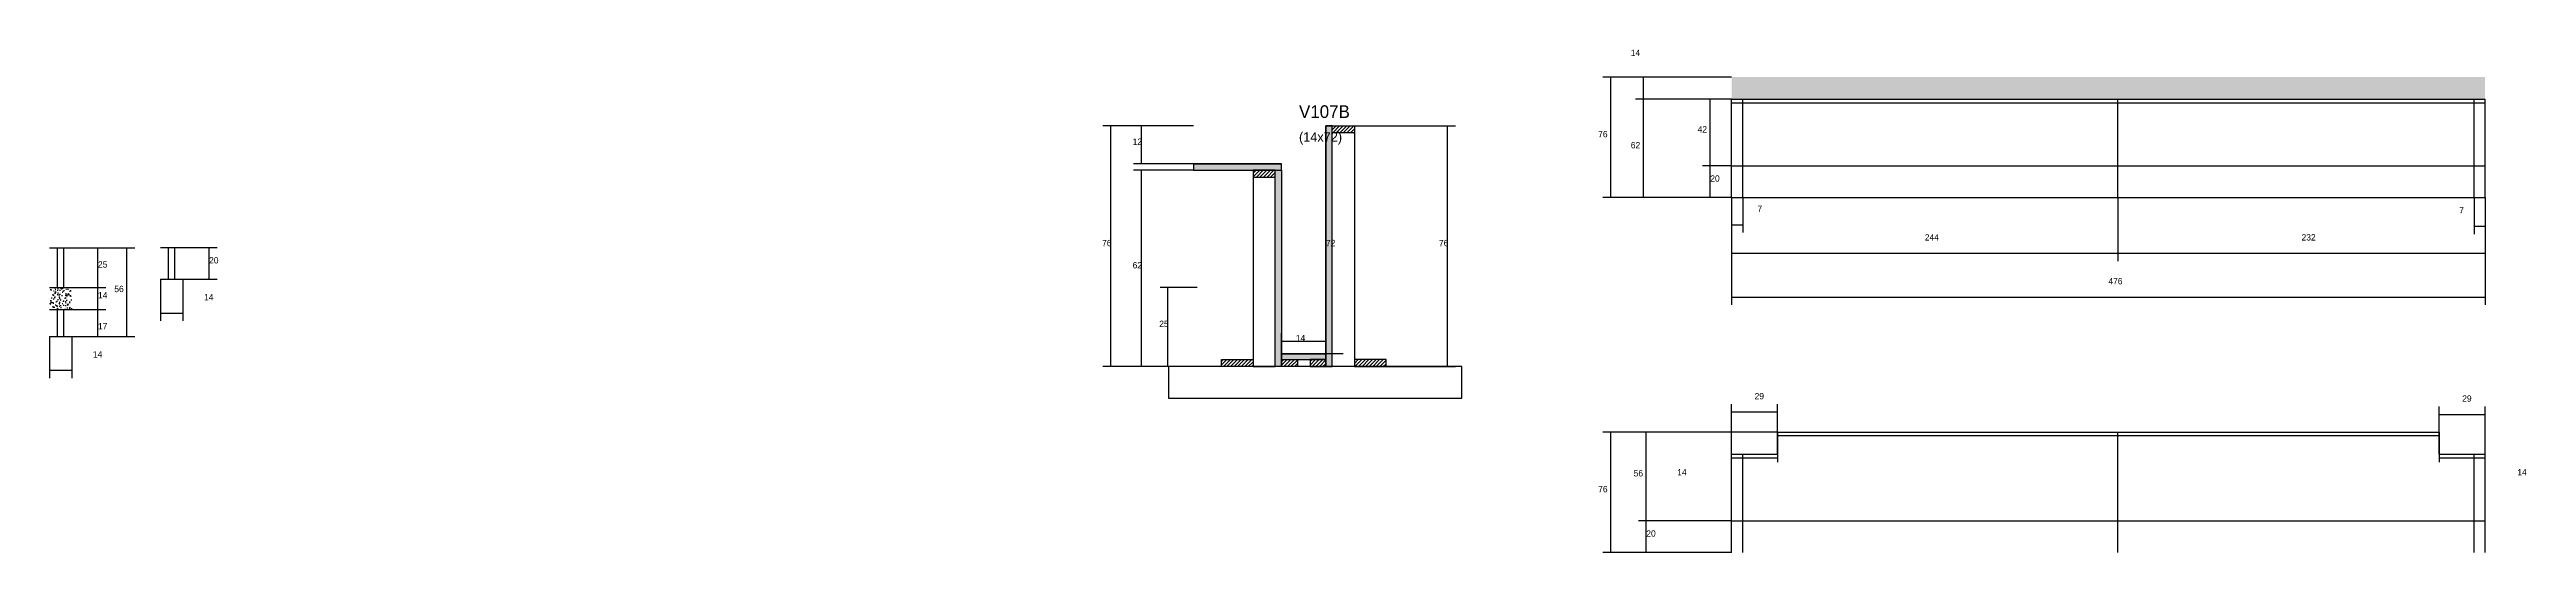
# Model space of a CAD drawing. Header units: metres. Extents: x 2691 to 4256, y -3557 to -3239.
import ezdxf

# ---------------------------------------------------------------- set-up
doc = ezdxf.new("R2010")
doc.units = ezdxf.units.M
for name, color, linetype in [('COTA', 241, 'Continuous'), ('Hachura', 253, 'Continuous'), ('Madeira', 126, 'Continuous'), ('Painéis', 200, 'Continuous'), ('SARR_2.2x7', 40, 'Continuous'), ('SARR_EDITAR', 141, 'Continuous'), ('Texto Seção', 7, 'Continuous')]:
    doc.layers.add(name, color=color, linetype=linetype)

msp = doc.modelspace()

# ---------------------------------------------------------------- hatches: boundary and pattern name
at = {"layer": 'COTA'}
h = msp.add_hatch(dxfattribs=at)
h.set_pattern_fill('AR-CONC', scale=0.03)
h.paths.add_polyline_path([(3754, -3256.4), (3754, -3270.4), (4230, -3270.4), (4230, -3256.4)])
h = msp.add_hatch(dxfattribs=at)
h.set_pattern_fill('AR-CONC', scale=0.03)
h.paths.add_polyline_path([(2705.4, -3389.2), (2691.4, -3389.2), (2691.4, -3403.2), (2705.4, -3403.2)])
at = {"layer": 'Hachura'}
h = msp.add_hatch(color=8, dxfattribs=at)
h.dxf.hatch_style = 1
h.paths.add_polyline_path([(3501.7, -3287.2), (3497.7, -3287.2), (3497.7, -3287.2), (3497.7, -3439.2), (3497.7, -3439.2), (3501.7, -3439.2), (3501.7, -3439.2), (3501.7, -3287.2)])
h = msp.add_hatch(dxfattribs=at)
h.set_pattern_fill('ANSI31', scale=0.5)
h.paths.add_polyline_path([(3501.7, -3291.6), (3501.7, -3287.2), (3501.7, -3287.2), (3515.7, -3287.2), (3515.7, -3287.2), (3515.7, -3291.6), (3515.7, -3291.6), (3501.7, -3291.6)])
h = msp.add_hatch(color=8, dxfattribs=at)
h.dxf.hatch_style = 1
h.paths.add_polyline_path([(3469.7, -3315.2), (3469.7, -3311.2), (3469.7, -3311.2), (3414.1, -3311.2), (3414.1, -3311.2), (3414.1, -3315.2), (3414.1, -3315.2), (3469.7, -3315.2)])
h = msp.add_hatch(dxfattribs=at)
h.set_pattern_fill('ANSI31', scale=0.5)
h.paths.add_polyline_path([(3465.7, -3319.6), (3465.7, -3315.2), (3465.7, -3315.2), (3451.7, -3315.2), (3451.7, -3315.2), (3451.7, -3319.6), (3451.7, -3319.6), (3465.7, -3319.6)])
h = msp.add_hatch(color=8, dxfattribs=at)
h.dxf.hatch_style = 1
h.paths.add_polyline_path([(3465.7, -3315.2), (3469.7, -3315.2), (3469.7, -3315.2), (3469.7, -3439.2), (3469.7, -3439.2), (3465.7, -3439.2), (3465.7, -3439.2), (3465.7, -3315.2)])
h = msp.add_hatch(dxfattribs=at)
h.set_pattern_fill('ANSI31', scale=0.5)
h.paths.add_polyline_path([(3431.7, -3439.2), (3431.7, -3434.8), (3431.7, -3434.8), (3451.7, -3434.8), (3451.7, -3434.8), (3451.7, -3439.2), (3451.7, -3439.2), (3431.7, -3439.2)])
h = msp.add_hatch(color=8, dxfattribs=at)
h.dxf.hatch_style = 1
h.paths.add_polyline_path([(3497.7, -3434.8), (3497.7, -3431.2), (3497.7, -3431.2), (3469.7, -3431.2), (3469.7, -3431.2), (3469.7, -3434.8), (3469.7, -3434.8), (3497.7, -3434.8)])
h = msp.add_hatch(dxfattribs=at)
h.set_pattern_fill('ANSI31', scale=0.5)
h.paths.add_polyline_path([(3469.7, -3439.2), (3469.7, -3434.8), (3469.7, -3434.8), (3479.7, -3434.8), (3479.7, -3434.8), (3479.7, -3439.2), (3479.7, -3439.2), (3469.7, -3439.2)])
h = msp.add_hatch(dxfattribs=at)
h.set_pattern_fill('ANSI31', scale=0.5)
h.paths.add_polyline_path([(3497.7, -3439.2), (3497.7, -3434.8), (3497.7, -3434.8), (3487.7, -3434.8), (3487.7, -3434.8), (3487.7, -3439.2), (3487.7, -3439.2), (3497.7, -3439.2)])
h = msp.add_hatch(dxfattribs=at)
h.set_pattern_fill('ANSI31', scale=0.5)
h.paths.add_polyline_path([(3535.7, -3439.2), (3535.7, -3434.8), (3535.7, -3434.8), (3515.7, -3434.8), (3515.7, -3434.8), (3515.7, -3439.2), (3515.7, -3439.2), (3535.7, -3439.2)])

# ---------------------------------------------------------------- linework, layer by layer
at = {"layer": 'COTA'}
for p, q in [((3754, -3256.4), (3672.7, -3256.4)), ((3677.7, -3332.4), (3677.7, -3256.4)), ((3754, -3256.4), (3693.3, -3256.4)), ((3698.3, -3270.4), (3698.3, -3256.4)), ((3754, -3270.4), (3693.3, -3270.4)), ((3754, -3270.4), (3693.3, -3270.4)), ((3698.3, -3332.4), (3698.3, -3270.4)), ((3754, -3270.4), (3735.5, -3270.4)), ((3740.5, -3312.4), (3740.5, -3270.4)), ((3414.1, -3287.2), (3356.8, -3287.2)), ((3361.8, -3439.2), (3361.8, -3287.2)), ((3414.1, -3287.2), (3376.1, -3287.2)), ((3381.1, -3311.2), (3381.1, -3287.2)), ((3497.7, -3431.2), (3497.7, -3287.2)), ((3497.7, -3287.2), (3502.7, -3287.2)), ((3515.7, -3287.2), (3579.6, -3287.2)), ((3574.6, -3439.2), (3574.6, -3287.2)), ((3414.1, -3311.2), (3376.1, -3311.2)), ((3414.1, -3315.2), (3376.1, -3315.2)), ((3381.1, -3439.2), (3381.1, -3315.2)), ((3754, -3312.4), (3735.5, -3312.4)), ((3754, -3312.4), (3735.5, -3312.4)), ((3740.5, -3332.4), (3740.5, -3312.4)), ((3754, -3332.4), (3672.7, -3332.4)), ((3754, -3332.4), (3693.3, -3332.4)), ((3754, -3332.4), (3735.5, -3332.4)), ((3754, -3332.4), (3754, -3372.6)), ((3754, -3332.4), (3754, -3400.3)), ((3754, -3332.4), (3754, -3354.6)), ((3761, -3332.4), (3761, -3354.6)), ((3998, -3332.4), (3998, -3372.6)), ((3998, -3332.4), (3998, -3372.6)), ((4223, -3332.4), (4223, -3355.5)), ((4230, -3332.4), (4230, -3400.3)), ((4230, -3332.4), (4230, -3372.6)), ((4230, -3332.4), (4230, -3355.5)), ((3754, -3349.6), (3761, -3349.6)), ((4223, -3350.5), (4230, -3350.5)), ((2705.4, -3364.2), (2727, -3364.2)), ((2705.4, -3364.2), (2745.3, -3364.2)), ((2722, -3389.2), (2722, -3364.2)), ((2740.3, -3420.2), (2740.3, -3364.2)), ((2775.6, -3364.1), (2797.2, -3364.1)), ((2792.2, -3384.1), (2792.2, -3364.1)), ((3754, -3367.6), (3998, -3367.6)), ((3998, -3367.6), (4230, -3367.6)), ((2705.4, -3389.2), (2727, -3389.2)), ((2705.4, -3389.2), (2727, -3389.2)), ((2722, -3403.2), (2722, -3389.2)), ((2761.6, -3384.1), (2761.6, -3410.4)), ((2775.6, -3384.1), (2797.2, -3384.1)), ((2775.6, -3384.1), (2775.6, -3410.4)), ((3416.4, -3389.2), (3392.9, -3389.2)), ((3397.9, -3439.2), (3397.9, -3389.2)), ((3754, -3395.3), (4230, -3395.3)), ((2705.4, -3403.2), (2727, -3403.2)), ((2705.4, -3403.2), (2727, -3403.2)), ((2722, -3420.2), (2722, -3403.2)), ((2761.6, -3405.4), (2775.6, -3405.4)), ((2691.4, -3420.2), (2691.4, -3446.5)), ((2705.4, -3420.2), (2705.4, -3446.5)), ((2705.4, -3420.2), (2727, -3420.2)), ((2705.4, -3420.2), (2745.3, -3420.2)), ((3469.7, -3439.2), (3469.7, -3418.2)), ((3469.7, -3423.2), (3497.7, -3423.2)), ((3497.7, -3439.2), (3497.7, -3418.2)), ((2691.4, -3441.5), (2705.4, -3441.5)), ((3436.1, -3439.2), (3356.8, -3439.2)), ((3436.1, -3439.2), (3376.1, -3439.2)), ((3416.4, -3439.2), (3392.9, -3439.2)), ((3508.7, -3431.2), (3492.7, -3431.2)), ((3531.3, -3439.2), (3579.6, -3439.2)), ((3754, -3494.6), (3754, -3462.9)), ((3754, -3467.9), (3783, -3467.9)), ((3783, -3480.6), (3783, -3462.9)), ((4201, -3480.6), (4201, -3464.4)), ((4201, -3469.4), (4230, -3469.4)), ((4230, -3494.6), (4230, -3464.4)), ((3783, -3480.6), (3672.7, -3480.6)), ((3677.7, -3556.6), (3677.7, -3480.6)), ((3783, -3480.6), (3695.1, -3480.6)), ((3700.1, -3536.6), (3700.1, -3480.6)), ((3783, -3480.6), (3783, -3499.6)), ((4201, -3480.6), (4201, -3499.6)), ((3754, -3494.6), (3754, -3489.6)), ((3754, -3494.6), (3783, -3494.6)), ((4201, -3494.6), (4230, -3494.6)), ((4230, -3494.6), (4230, -3489.6)), ((3754, -3536.6), (3695.1, -3536.6)), ((3754, -3536.6), (3695.1, -3536.6)), ((3700.1, -3556.6), (3700.1, -3536.6)), ((3754, -3556.6), (3672.7, -3556.6)), ((3754, -3556.6), (3695.1, -3556.6))]:
    msp.add_line(p, q, dxfattribs=at)
at = {"layer": 'Madeira'}
for points in [[(3501.7, -3291.6), (3501.7, -3287.2), (3515.7, -3287.2), (3515.7, -3291.6)], [(3501.7, -3287.2), (3515.7, -3287.2), (3515.7, -3439.2), (3501.7, -3439.2)], [(3465.7, -3319.6), (3465.7, -3315.2), (3451.7, -3315.2), (3451.7, -3319.6)], [(3465.7, -3315.2), (3451.7, -3315.2), (3451.7, -3439.2), (3465.7, -3439.2)], [(3398.3, -3459.2), (3583.5, -3459.2), (3583.5, -3439.2), (3398.3, -3439.2)], [(3431.7, -3439.2), (3431.7, -3434.8), (3451.7, -3434.8), (3451.7, -3439.2)], [(3469.7, -3439.2), (3469.7, -3434.8), (3479.7, -3434.8), (3479.7, -3439.2)], [(3497.7, -3439.2), (3497.7, -3434.8), (3487.7, -3434.8), (3487.7, -3439.2)], [(3535.7, -3439.2), (3535.7, -3434.8), (3515.7, -3434.8), (3515.7, -3439.2)]]:
    msp.add_lwpolyline(points, close=True, dxfattribs=at)
at = {"layer": 'Painéis'}
for p, q in [((3754, -3270.4), (4230, -3270.4)), ((3754, -3332.4), (3754, -3270.4)), ((3998, -3332.4), (3998, -3270.4)), ((4230, -3332.4), (4230, -3270.4)), ((3414.1, -3311.2), (3469.7, -3311.2)), ((3754, -3312.4), (4230, -3312.4)), ((3754, -3332.4), (4230, -3332.4)), ((2691.4, -3364.2), (2705.4, -3364.2)), ((2761.6, -3364.1), (2775.6, -3364.1)), ((2691.4, -3389.2), (2705.4, -3389.2)), ((2761.6, -3384.1), (2775.6, -3384.1)), ((2691.4, -3403.2), (2705.4, -3403.2)), ((2691.4, -3420.2), (2705.4, -3420.2)), ((3469.7, -3431.2), (3497.7, -3431.2)), ((3783, -3480.6), (4201, -3480.6)), ((3783, -3494.6), (3783, -3480.6)), ((3998, -3556.6), (3998, -3480.6)), ((4201, -3494.6), (4201, -3480.6)), ((3754, -3494.6), (3783, -3494.6)), ((3754, -3556.6), (3754, -3494.6)), ((4201, -3494.6), (4230, -3494.6)), ((4230, -3556.6), (4230, -3494.6)), ((3754, -3536.6), (4230, -3536.6))]:
    msp.add_line(p, q, dxfattribs=at)
for points in [[(3501.7, -3287.2), (3497.7, -3287.2), (3497.7, -3439.2), (3501.7, -3439.2)], [(3469.7, -3315.2), (3469.7, -3311.2), (3414.1, -3311.2), (3414.1, -3315.2)], [(3465.7, -3315.2), (3469.7, -3315.2), (3469.7, -3439.2), (3465.7, -3439.2)], [(3497.7, -3434.8), (3497.7, -3431.2), (3469.7, -3431.2), (3469.7, -3434.8)]]:
    msp.add_lwpolyline(points, close=True, dxfattribs=at)
at = {"layer": 'SARR_2.2x7'}
for p, q in [((3754, -3272.6), (3998, -3272.6)), ((3761, -3332.4), (3761, -3270.4)), ((3998, -3272.6), (4230, -3272.6)), ((4223, -3332.4), (4223, -3270.4)), ((3783, -3482.8), (3998, -3482.8)), ((3998, -3482.8), (4201, -3482.8)), ((3754, -3496.8), (3783, -3496.8)), ((3761, -3556.6), (3761, -3494.6)), ((4201, -3496.8), (4230, -3496.8)), ((4223, -3556.6), (4223, -3494.6))]:
    msp.add_line(p, q, dxfattribs=at)
at = {"layer": 'SARR_EDITAR'}
for p, q in [((2696.4, -3389.2), (2696.4, -3364.2)), ((2700.4, -3389.2), (2700.4, -3364.2)), ((2766.6, -3384.1), (2766.6, -3364.1)), ((2770.6, -3384.1), (2770.6, -3364.1)), ((2696.4, -3420.2), (2696.4, -3403.2)), ((2700.4, -3420.2), (2700.4, -3403.2))]:
    msp.add_line(p, q, dxfattribs=at)

# ---------------------------------------------------------------- texts
at = {"layer": 'COTA'}
for s, p in [('14', (3690.3, -3243)), ('12', (3375.6, -3299.2)), ('76', (3669.7, -3294.4)), ('62', (3690.3, -3301.4)), ('42', (3732.5, -3291.4)), ('20', (3740.5, -3322.4)), ('7', (3770.3, -3341.6)), ('7', (4213.6, -3342.5)), ('76', (3356.3, -3363.2)), ('72', (3497.7, -3363.2)), ('76', (3569.1, -3363.2)), ('244', (3876, -3359.6)), ('232', (4114, -3359.6)), ('25', (2722, -3376.7)), ('20', (2792.2, -3374.1)), ('62', (3375.6, -3377.2)), ('14', (2722, -3396.2)), ('56', (2732.3, -3392.2)), ('14', (2789, -3397.4)), ('476', (3992, -3387.3)), ('25', (3392.4, -3414.2)), ('17', (2722, -3415.7)), ('14', (3478.7, -3423.2)), ('14', (2718.8, -3433.5)), ('29', (3768.5, -3459.9)), ('29', (4215.5, -3461.4)), ('56', (3692.1, -3508.6)), ('14', (3719.6, -3508)), ('14', (4250.3, -3508)), ('76', (3669.7, -3518.6)), ('20', (3700.1, -3546.6))]:
    msp.add_text(s, height=4, dxfattribs=at).set_placement(p)
at = {"layer": 'Texto Seção'}
for s, height, p in [('V107B', 8, (3480.7, -3282.2)), ('(14x72)', 6, (3480.7, -3297.2))]:
    msp.add_text(s, height=height, dxfattribs=at).set_placement(p)

doc.saveas('drawing.dxf')
